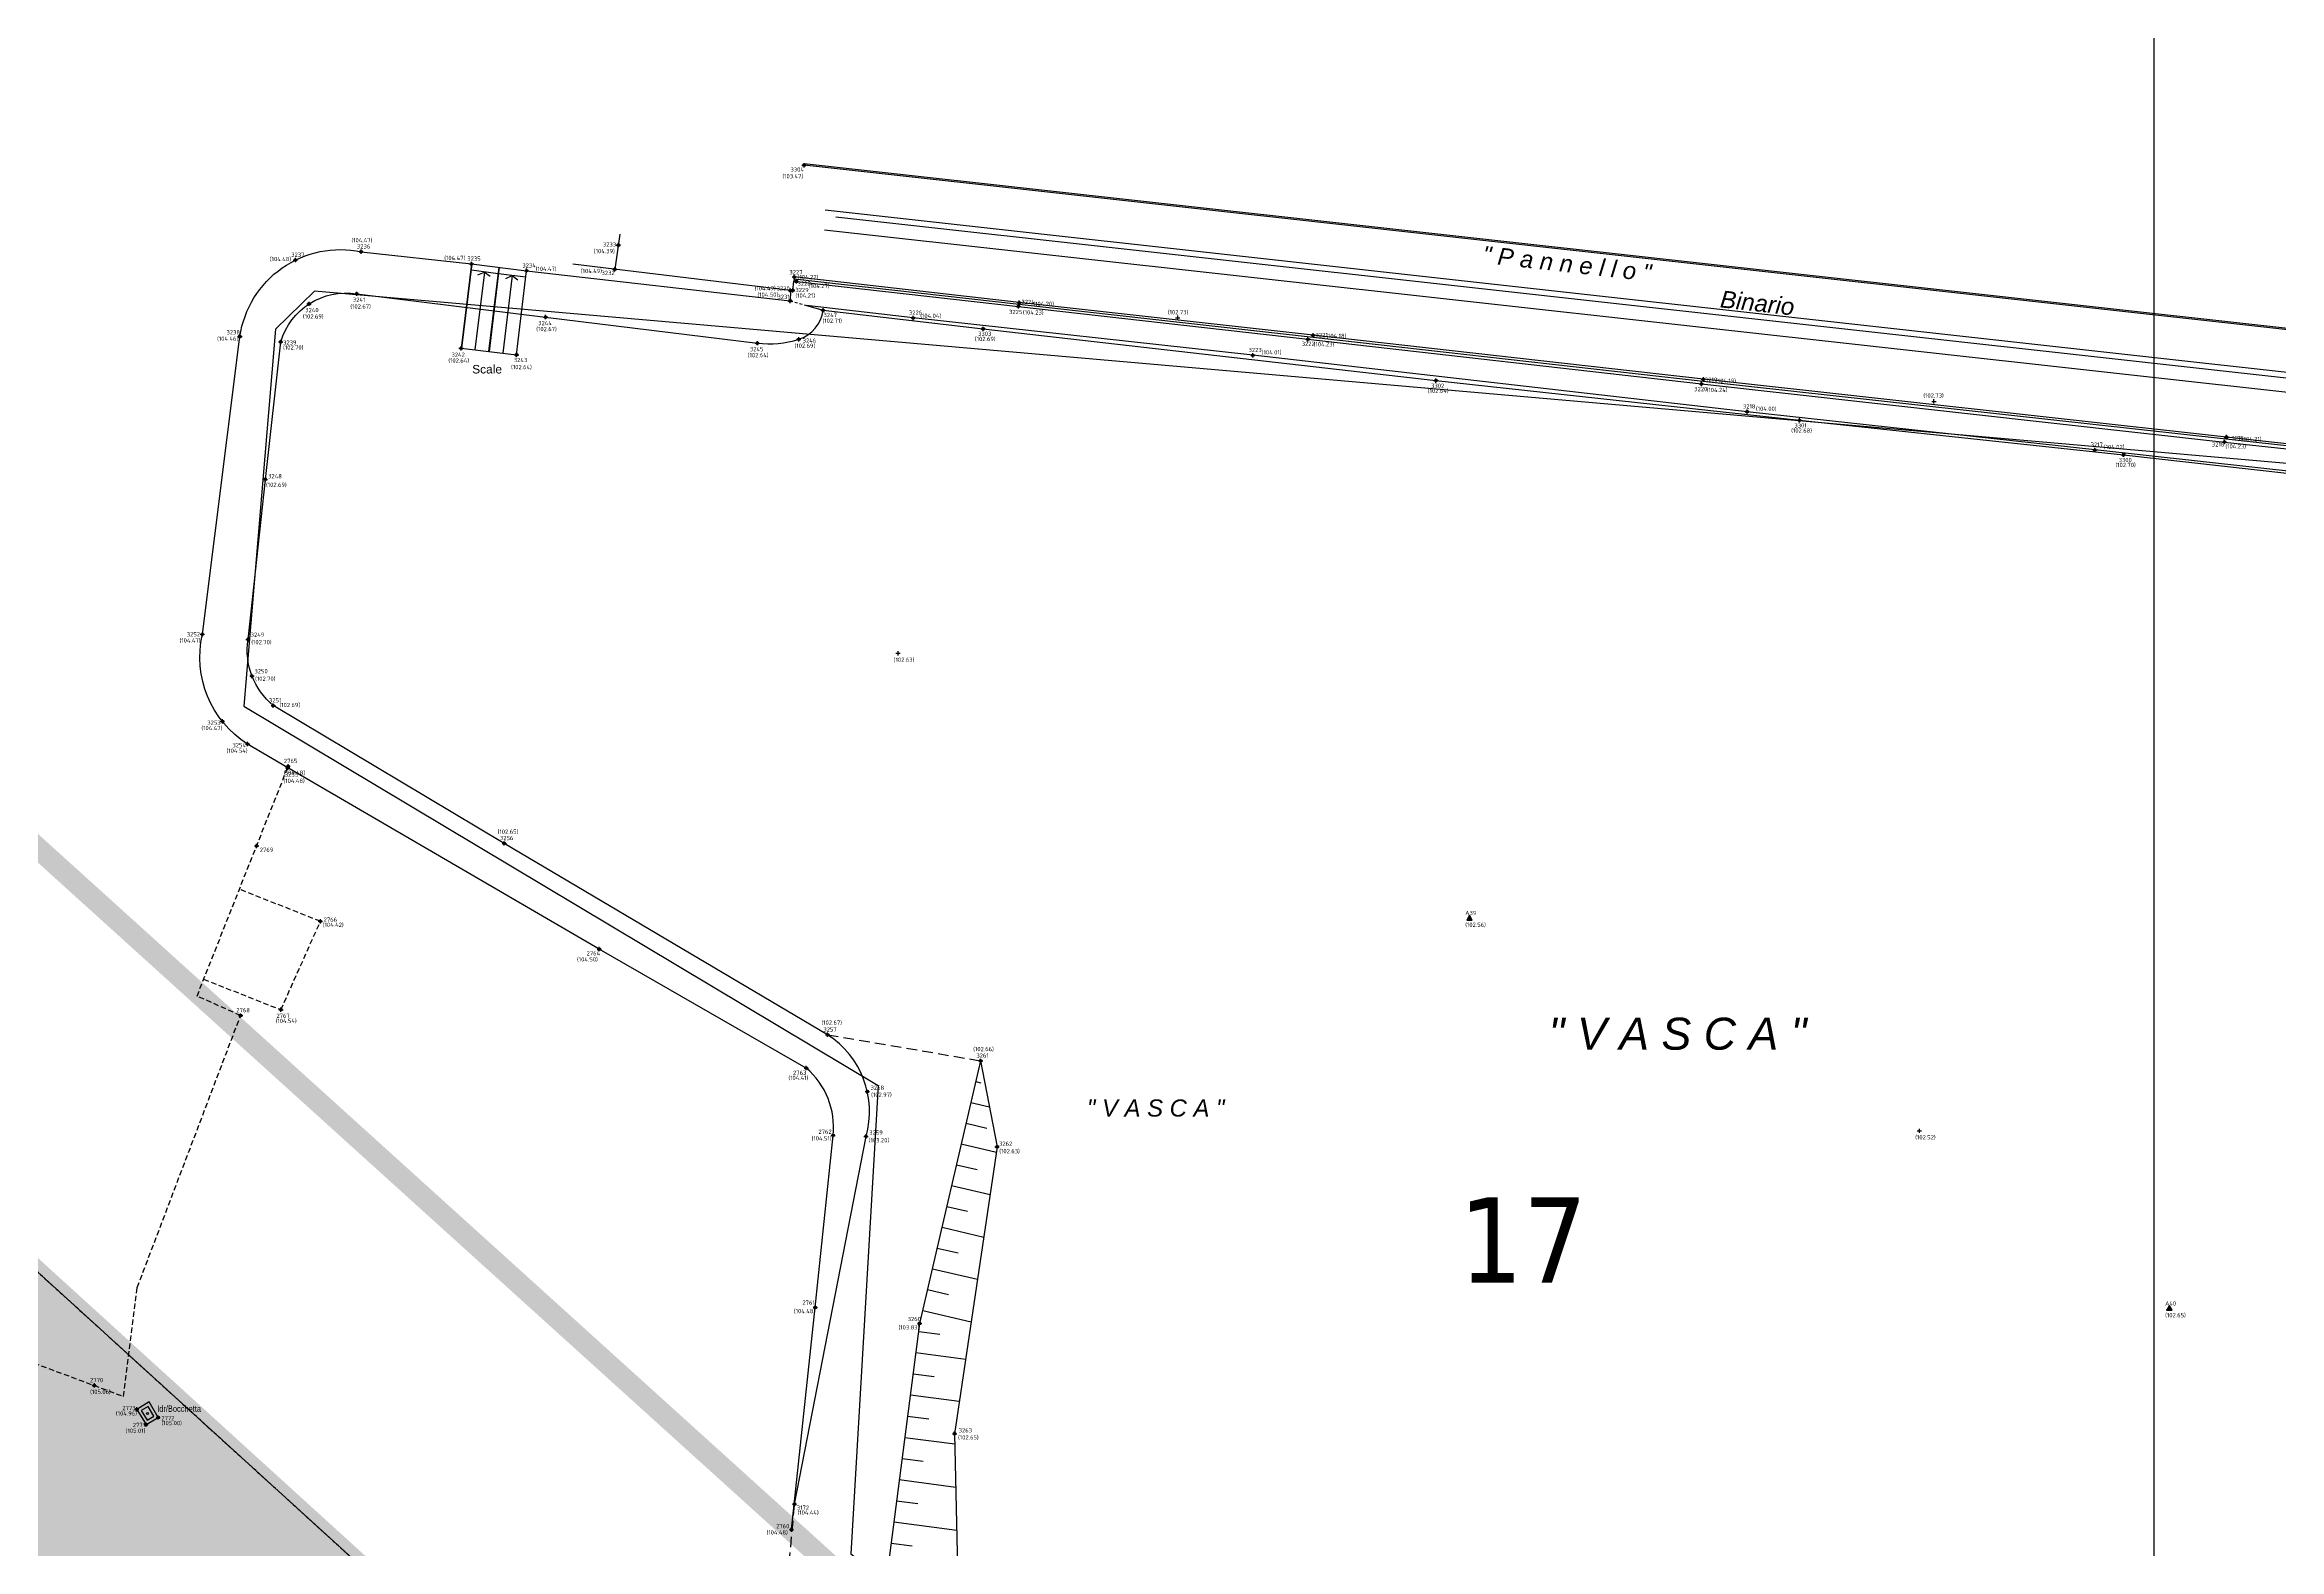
# Model space of a CAD drawing. Extents: x 9555 to 11275, y -8412 to -6382.
# Drawn here: x 10487.6 to 10592.2, y -7806.4 to -7736 of the extents above; entities that cross this region are included whole.
import ezdxf
from ezdxf.enums import TextEntityAlignment as Align

# ---------------------------------------------------------------- set-up
doc = ezdxf.new("R2010")
doc.units = 0
doc.header["$MEASUREMENT"] = 0
doc.header["$XCLIPFRAME"] = 2
doc.header["$PDMODE"] = 33
doc.header["$PDSIZE"] = 0.12
for name, pattern in [('DASHED', [0.75, 0.5, -0.25]), ('DASHEDX2', [1.5, 1, -0.5]), ('HIDDEN', [0.375, 0.25, -0.125]), ('HIDDEN2', [0.1875, 0.125, -0.0625]), ('PHANTOM2', [1.25, 0.625, -0.125, 0.125, -0.125, 0.125, -0.125]), ('TRATTEGGIATA', [0.75, 0.5, -0.25])]:
    doc.linetypes.add(name, pattern=pattern)
doc.layers.get('0').update_dxf_attribs({"color": 53, "lineweight": 50})
for name, color, linetype in [('01_PROG', 7, 'Continuous'), ('02_CAT', 7, 'Continuous'), ('Conf Lotti-Retino', 253, 'Continuous'), ('Conf Lotti_xLIMITE Comparto', 30, 'DASHEDX2'), ('GEI-Nome_P', 6, 'Continuous'), ('GEI-Punti', 7, 'Continuous'), ('Gei-Punti_3D', 3, 'Continuous'), ('GEI-Quote_P', 3, 'Continuous'), ('GEI-Simboli', 6, 'Continuous'), ('Immagine', 181, 'Continuous'), ('Ril-Muretto', 200, 'Continuous'), ('Ril-Struttura_cls', 4, 'Continuous'), ('Ril-struttura_Ferro', 4, 'Continuous'), ('Ril-Struttura_Scale', 4, 'Continuous'), ('Ril-struttura_scenografia', 7, 'HIDDEN'), ('Ril-Tomb_Idrante', 5, 'Continuous'), ('Ril-Vasca', 6, 'Continuous'), ('Ril_PQ1-Ciglio', 72, 'Continuous'), ('Ril_PQ1-Piede', 74, 'Continuous'), ('Ril_PQ1-Scarpate', 65, 'Continuous')]:
    doc.layers.add(name, color=color, linetype=linetype)
for name, color, linetype, lineweight in [('Conf Lotti', 2, 'PHANTOM2', 30), ('Fgl.958_Estratto', 190, 'Continuous', 30), ('Fr03 Fgl. 958', 160, 'Continuous', 30), ('Ril-Struttura_Vasca', 6, 'Continuous', 50), ('x Area Rilievo', 1, 'Continuous', 15)]:
    doc.layers.add(name, color=color, linetype=linetype, lineweight=lineweight)
doc.styles.add('Arial', font='arial.ttf')
doc.styles.add('ArialCorsivo', font='ariali.ttf')
doc.styles.add('HELVLA', font='helvl', dxfattribs={"width": 0.8})
doc.styles.get("Standard").update_dxf_attribs({"font": 'isocp.shx'})
doc.styles.add('Tahoma', font='tahoma.ttf')
picture_1 = doc.add_image_def('image1.png', size_in_pixel=(3510, 4950))
picture_2 = doc.add_image_def('image3.png', size_in_pixel=(3510, 4950))

# ---------------------------------------------------------------- blocks, each defined once
blk = doc.blocks.new('20043-1_Prog-Confini')
at = {"layer": 'Conf Lotti-Retino'}
h = blk.add_hatch(color=256, dxfattribs=at)
h.paths.add_polyline_path([(10440.9, -7860.83), (10481.59, -7897.83), (10443.96, -7939.22), (10455.05, -7949.31), (10501.48, -7898.27), (10547.19, -7848), (10411.97, -7725.03), (10340.58, -7745.23), (10225.51, -7871.76), (10219.57, -7866.35), (10165.52, -7925.78), (10195.69, -7953.18), (10249.91, -8002.48), (10270.62, -8021.32), (10278.9, -8012.22), (10188.64, -7930.14), (10307.73, -7799.19), (10366.91, -7853.01), (10397.98, -7881.27), (10388.56, -7891.63), (10401.88, -7903.74)])
h.paths.add_polyline_path([(10406.06, -7872.39), (10374.99, -7844.14), (10315.8, -7790.31), (10347.15, -7755.84), (10408.83, -7738.39), (10442.94, -7769.41), (10528.02, -7846.79), (10491.69, -7886.74), (10437.68, -7837.62)], flags=16)
at = {"layer": 'Conf Lotti'}
blk.add_line((10547.19, -7848), (10411.97, -7725.03), dxfattribs=at)
at = {"layer": 'Conf Lotti_xLIMITE Comparto', "const_width": 1}
blk.add_lwpolyline([(10220.16, -8076.81), (10388.56, -7891.63), (10442.57, -7940.74), (10443.96, -7939.22), (10542.72, -8029.04), (10562.91, -8006.85), (10508.9, -7957.73), (10535.14, -7928.88), (10501.48, -7898.27), (10547.19, -7848), (10411.97, -7725.03), (10340.58, -7745.23), (10225.51, -7871.76), (10219.57, -7866.35), (10165.52, -7925.78), (10195.69, -7953.18), (10145.19, -8008.63)], close=True, dxfattribs=at)
blk = doc.blocks.new('-Fgl. 957D Estratto Foglio Intero_PostFR1')
at = {"layer": 'Immagine'}
image = blk.add_image(picture_1, insert=(10047.11, -8052.47), size_in_units=(594.32, 838.15), rotation=0.00162, dxfattribs=at)
image.set_boundary_path([(307.5, 335.18), (3170.12, 4586.92)])
image.dxf.flags = 15
blk = doc.blocks.new('-Fgl. 958 Estratto Foglio Intero_PostFR3')
at = {"layer": 'Immagine'}
image = blk.add_image(picture_2, insert=(9716.79, -8308.18), size_in_units=(1485.81, 2095.38), rotation=-0.00104, dxfattribs=at)
image.set_boundary_path([(486.986, 415.044), (2987.88, 4584.843)])
image.dxf.flags = 15
blk = doc.blocks.new('- Fogli_Unione (Estratti_20043_SpostatoComeAll.957E_SuRIL_PostFR1-FR2-FR3 (2021-02-08)')
for name in ['-Fgl. 958 Estratto Foglio Intero_PostFR3', '-Fgl. 957D Estratto Foglio Intero_PostFR1']:
    blk.add_blockref(name, (0, 0))
blk = doc.blocks.new('2493-1_PostFRAZ')
at = {"layer": 'Fgl.958_Estratto'}
blk.add_lwpolyline([(10498.36, -7749.32), (10496.88, -7766.97), (10526.6, -7784.73), (10525.32, -7806.66), (10527.93, -7808.67), (10544.62, -7810.44), (10546.09, -7811.89), (10547.6, -7820.05), (10563.74, -7821.49), (10566.63, -7813.86), (10628.19, -7820.64), (10631.22, -7818.88), (10633.92, -7798.69), (10604.36, -7780.07), (10606.36, -7756.81), (10500.19, -7747.53)], close=True, dxfattribs=at)
at = {"layer": 'Fr03 Fgl. 958'}
blk.add_lwpolyline([(10522.79, -7825.81), (10439.14, -7749.74)], dxfattribs=at)
at = {"layer": '02_CAT'}
blk.add_blockref('- Fogli_Unione (Estratti_20043_SpostatoComeAll.957E_SuRIL_PostFR1-FR2-FR3 (2021-02-08)', (2.4, 6.76), dxfattribs=at)
at = {"layer": 'Fgl.958_Estratto', "style": 'Tahoma'}
blk.add_text('17', height=4, dxfattribs=at).set_placement((10553.81, -7793.96))

msp = doc.modelspace()

# ---------------------------------------------------------------- linework, layer by layer
at = {"layer": 'GEI-Punti', "lineweight": 30}
for points in [[(10554.3, -7776.75), (10554.17, -7776.98), (10554.43, -7776.98)], [(10587.09, -7795.03), (10586.96, -7795.25), (10587.22, -7795.25)]]:
    msp.add_lwpolyline(points, close=True, dxfattribs=at)
at = {"layer": 'GEI-Punti'}
for p in [(10523.13, -7741.64), (10502.38, -7745.69), (10514.43, -7745.38), (10499.3, -7746.08), (10507.55, -7746.26), (10510.13, -7746.58), (10514.26, -7746.51), (10502.17, -7747.66), (10522.49, -7747.51), (10522.6, -7747.5), (10522.67, -7746.87), (10522.77, -7747.08), (10499.94, -7748.13), (10511.02, -7748.75), (10522.48, -7747.99), (10524.02, -7748.43), (10528.24, -7748.79), (10533.17, -7748.25), (10533.21, -7748.07), (10496.7, -7749.66), (10498.61, -7749.91), (10522.88, -7749.79), (10531.52, -7749.3), (10546.73, -7749.79), (10546.98, -7749.6), (10507.06, -7750.21), (10509.66, -7750.52), (10520.94, -7749.97), (10544.15, -7750.54), (10552.73, -7751.72), (10565.17, -7751.88), (10565.26, -7751.66), (10567.31, -7753.18), (10569.76, -7753.58), (10583.6, -7754.97), (10589.67, -7754.6), (10589.76, -7754.37), (10584.94, -7755.2), (10497.89, -7756.35), (10494.94, -7763.6), (10497.08, -7763.84), (10497.26, -7765.55), (10495.88, -7767.68), (10498.26, -7766.94), (10497.06, -7768.74), (10498.96, -7769.78), (10498.94, -7769.86), (10497.48, -7773.51), (10509.08, -7773.39), (10500.47, -7777.04), (10554.3, -7776.9), (10513.53, -7778.34), (10498.62, -7781.18), (10496.73, -7781.45), (10496.73, -7781.45), (10524.23, -7782.35), (10523.23, -7783.91), (10531.4, -7783.57), (10526.09, -7785.01), (10524.49, -7787.06), (10526.03, -7787.11), (10532.17, -7787.6), (10523.65, -7795.12), (10528.54, -7795.87), (10587.09, -7795.18), (10489.88, -7798.77), (10491.87, -7799.89), (10492.3, -7800.6), (10492.87, -7800.27), (10530.18, -7801.03), (10522.68, -7804.33), (10522.54, -7805.52)]:
    msp.add_point(p, dxfattribs=at)
at = {"layer": 'Gei-Punti_3D'}
for p in [(10498.96, -7769.78, 104.48), (10489.88, -7798.77, 105.06), (10491.87, -7799.89, 104.96), (10492.3, -7800.6, 105.01), (10492.87, -7800.27, 105)]:
    msp.add_point(p, dxfattribs=at)
at = {"layer": 'GEI-Simboli'}
for p, q in [((10523.03, -7741.64), (10523.23, -7741.64)), ((10523.13, -7741.74), (10523.13, -7741.54)), ((10502.38, -7745.79), (10502.38, -7745.59)), ((10514.33, -7745.38), (10514.53, -7745.38)), ((10514.43, -7745.48), (10514.43, -7745.28)), ((10499.2, -7746.08), (10499.4, -7746.08)), ((10499.3, -7746.18), (10499.3, -7745.98)), ((10502.28, -7745.69), (10502.48, -7745.69)), ((10507.45, -7746.26), (10507.65, -7746.26)), ((10507.55, -7746.36), (10507.55, -7746.16)), ((10510.03, -7746.58), (10510.23, -7746.58)), ((10510.13, -7746.68), (10510.13, -7746.48)), ((10514.16, -7746.51), (10514.36, -7746.51)), ((10514.26, -7746.61), (10514.26, -7746.41)), ((10502.07, -7747.66), (10502.27, -7747.66)), ((10502.17, -7747.76), (10502.17, -7747.56)), ((10522.39, -7747.51), (10522.59, -7747.51)), ((10522.49, -7747.61), (10522.49, -7747.41)), ((10522.5, -7747.5), (10522.7, -7747.5)), ((10522.57, -7746.87), (10522.77, -7746.87)), ((10522.6, -7747.6), (10522.6, -7747.4)), ((10522.67, -7746.97), (10522.67, -7746.77)), ((10522.67, -7747.08), (10522.87, -7747.08)), ((10522.77, -7747.18), (10522.77, -7746.98)), ((10499.84, -7748.13), (10500.04, -7748.13)), ((10499.94, -7748.23), (10499.94, -7748.03)), ((10510.92, -7748.75), (10511.12, -7748.75)), ((10511.02, -7748.85), (10511.02, -7748.65)), ((10522.38, -7747.99), (10522.58, -7747.99)), ((10522.48, -7748.09), (10522.48, -7747.89)), ((10523.92, -7748.43), (10524.12, -7748.43)), ((10524.02, -7748.53), (10524.02, -7748.33)), ((10528.14, -7748.79), (10528.34, -7748.79)), ((10528.24, -7748.89), (10528.24, -7748.69)), ((10533.07, -7748.25), (10533.27, -7748.25)), ((10533.11, -7748.07), (10533.31, -7748.07)), ((10533.17, -7748.35), (10533.17, -7748.15)), ((10533.21, -7748.17), (10533.21, -7747.97)), ((10496.6, -7749.66), (10496.8, -7749.66)), ((10496.7, -7749.76), (10496.7, -7749.56)), ((10498.61, -7750.01), (10498.61, -7749.81)), ((10522.78, -7749.79), (10522.98, -7749.79)), ((10522.88, -7749.89), (10522.88, -7749.69)), ((10531.42, -7749.3), (10531.62, -7749.3)), ((10531.52, -7749.4), (10531.52, -7749.2)), ((10546.63, -7749.79), (10546.83, -7749.79)), ((10546.73, -7749.89), (10546.73, -7749.69)), ((10546.88, -7749.6), (10547.08, -7749.6)), ((10546.98, -7749.7), (10546.98, -7749.5)), ((10498.51, -7749.91), (10498.71, -7749.91)), ((10506.96, -7750.21), (10507.16, -7750.21)), ((10507.06, -7750.31), (10507.06, -7750.11)), ((10509.56, -7750.52), (10509.76, -7750.52)), ((10509.66, -7750.62), (10509.66, -7750.42)), ((10520.84, -7749.97), (10521.04, -7749.97)), ((10520.94, -7750.07), (10520.94, -7749.87)), ((10544.05, -7750.54), (10544.25, -7750.54)), ((10544.15, -7750.64), (10544.15, -7750.44)), ((10552.63, -7751.72), (10552.83, -7751.72)), ((10552.73, -7751.82), (10552.73, -7751.62)), ((10565.07, -7751.88), (10565.27, -7751.88)), ((10565.16, -7751.66), (10565.36, -7751.66)), ((10565.17, -7751.98), (10565.17, -7751.78)), ((10565.26, -7751.76), (10565.26, -7751.56)), ((10567.21, -7753.18), (10567.41, -7753.18)), ((10567.31, -7753.28), (10567.31, -7753.08)), ((10569.66, -7753.58), (10569.86, -7753.58)), ((10569.76, -7753.68), (10569.76, -7753.48)), ((10583.5, -7754.97), (10583.7, -7754.97)), ((10583.6, -7755.07), (10583.6, -7754.87)), ((10589.57, -7754.6), (10589.77, -7754.6)), ((10589.66, -7754.37), (10589.86, -7754.37)), ((10589.67, -7754.7), (10589.67, -7754.5)), ((10589.76, -7754.47), (10589.76, -7754.27)), ((10584.84, -7755.2), (10585.04, -7755.2)), ((10584.94, -7755.3), (10584.94, -7755.1)), ((10497.79, -7756.35), (10497.99, -7756.35)), ((10497.89, -7756.45), (10497.89, -7756.25)), ((10494.84, -7763.6), (10495.04, -7763.6)), ((10494.94, -7763.7), (10494.94, -7763.5)), ((10496.98, -7763.84), (10497.18, -7763.84)), ((10497.08, -7763.94), (10497.08, -7763.74)), ((10527.43, -7764.49), (10527.63, -7764.49)), ((10527.53, -7764.59), (10527.53, -7764.39)), ((10497.16, -7765.55), (10497.36, -7765.55)), ((10497.26, -7765.65), (10497.26, -7765.45)), ((10495.88, -7767.78), (10495.88, -7767.58)), ((10498.16, -7766.94), (10498.36, -7766.94)), ((10498.26, -7767.04), (10498.26, -7766.84)), ((10495.78, -7767.68), (10495.98, -7767.68)), ((10497.06, -7768.84), (10497.06, -7768.64)), ((10496.96, -7768.74), (10497.16, -7768.74)), ((10498.96, -7769.88), (10498.96, -7769.68)), ((10498.84, -7769.86), (10499.04, -7769.86)), ((10498.86, -7769.78), (10499.06, -7769.78)), ((10498.94, -7769.96), (10498.94, -7769.76)), ((10497.38, -7773.51), (10497.58, -7773.51)), ((10497.48, -7773.61), (10497.48, -7773.41)), ((10508.98, -7773.39), (10509.18, -7773.39)), ((10509.08, -7773.49), (10509.08, -7773.29)), ((10500.37, -7777.04), (10500.57, -7777.04)), ((10500.47, -7777.14), (10500.47, -7776.94)), ((10554.2, -7776.9), (10554.4, -7776.9)), ((10554.3, -7777), (10554.3, -7776.8)), ((10513.43, -7778.34), (10513.63, -7778.34)), ((10513.53, -7778.44), (10513.53, -7778.24)), ((10498.52, -7781.18), (10498.72, -7781.18)), ((10498.62, -7781.28), (10498.62, -7781.08)), ((10496.63, -7781.45), (10496.83, -7781.45)), ((10496.63, -7781.45), (10496.83, -7781.45)), ((10496.73, -7781.55), (10496.73, -7781.35)), ((10496.73, -7781.55), (10496.73, -7781.35)), ((10524.23, -7782.45), (10524.23, -7782.25)), ((10524.13, -7782.35), (10524.33, -7782.35)), ((10523.13, -7783.91), (10523.33, -7783.91)), ((10523.23, -7784.01), (10523.23, -7783.81)), ((10531.3, -7783.57), (10531.5, -7783.57)), ((10531.4, -7783.67), (10531.4, -7783.47)), ((10525.99, -7785.01), (10526.19, -7785.01)), ((10526.09, -7785.11), (10526.09, -7784.91)), ((10524.39, -7787.06), (10524.59, -7787.06)), ((10524.49, -7787.16), (10524.49, -7786.96)), ((10525.93, -7787.11), (10526.13, -7787.11)), ((10526.03, -7787.21), (10526.03, -7787.01)), ((10532.17, -7787.7), (10532.17, -7787.5)), ((10575.28, -7786.85), (10575.48, -7786.85)), ((10575.38, -7786.95), (10575.38, -7786.75)), ((10532.07, -7787.6), (10532.27, -7787.6)), ((10523.55, -7795.12), (10523.75, -7795.12)), ((10523.65, -7795.22), (10523.65, -7795.02)), ((10528.44, -7795.87), (10528.64, -7795.87)), ((10528.54, -7795.97), (10528.54, -7795.77)), ((10586.99, -7795.18), (10587.19, -7795.18)), ((10587.09, -7795.28), (10587.09, -7795.08)), ((10489.78, -7798.77), (10489.98, -7798.77)), ((10489.88, -7798.87), (10489.88, -7798.67)), ((10491.77, -7799.89), (10491.97, -7799.89)), ((10491.87, -7799.99), (10491.87, -7799.79)), ((10492.2, -7800.6), (10492.4, -7800.6)), ((10492.3, -7800.7), (10492.3, -7800.5)), ((10492.77, -7800.27), (10492.97, -7800.27)), ((10492.87, -7800.37), (10492.87, -7800.17)), ((10530.08, -7801.03), (10530.28, -7801.03)), ((10530.18, -7801.13), (10530.18, -7800.93)), ((10522.68, -7804.43), (10522.68, -7804.23)), ((10522.58, -7804.33), (10522.78, -7804.33)), ((10522.44, -7805.52), (10522.64, -7805.52)), ((10522.54, -7805.62), (10522.54, -7805.42))]:
    msp.add_line(p, q, dxfattribs=at)
at = {"layer": 'GEI-Simboli', "color": 104}
for p, q in [((10540.53, -7748.78), (10540.73, -7748.78)), ((10540.63, -7748.88), (10540.63, -7748.68)), ((10575.96, -7752.7), (10576.16, -7752.7)), ((10576.06, -7752.8), (10576.06, -7752.6))]:
    msp.add_line(p, q, dxfattribs=at)
at = {"layer": 'Ril-Muretto'}
for points in [[(10491.87, -7799.89), (10492.3, -7800.6), (10492.87, -7800.27), (10492.45, -7799.54)], [(10492.08, -7799.94), (10492.35, -7800.4), (10492.67, -7800.21), (10492.4, -7799.75)]]:
    msp.add_lwpolyline(points, close=True, dxfattribs=at)
at = {"layer": 'Ril-Struttura_cls'}
msp.add_line((10602.63, -7753.39), (10524.09, -7744.68), dxfattribs=at)
msp.add_lwpolyline([(10514.5, -7744.86), (10514.26, -7746.51)], dxfattribs=at)
at = {"layer": 'Ril-struttura_Ferro', "color": 7}
for p, q in [((10602.75, -7750.4), (10523.13, -7741.57)), ((10602.74, -7750.47), (10523.13, -7741.64))]:
    msp.add_line(p, q, dxfattribs=at)
at = {"layer": 'Ril-struttura_Ferro'}
msp.add_lwpolyline([(10524.61, -7744.05), (10602.7, -7752.71), (10602.73, -7752.46), (10524.11, -7743.74)], dxfattribs=at)
at = {"layer": 'Ril-Struttura_Scale'}
for p, q in [((10508.79, -7746.72), (10507.54, -7746.56)), ((10510.07, -7746.88), (10508.81, -7746.72))]:
    msp.add_line(p, q, dxfattribs=at)
for points in [[(10507.55, -7746.26), (10507.06, -7750.21), (10509.66, -7750.52), (10510.13, -7746.58)], [(10507.57, -7746.26), (10507.08, -7750.21)], [(10508.83, -7746.42), (10508.35, -7750.36)], [(10508.85, -7746.42), (10508.37, -7750.36)], [(10510.11, -7746.58), (10509.64, -7750.51)]]:
    msp.add_lwpolyline(points, dxfattribs=at)
at = {"layer": 'Ril-Struttura_Scale', "color": 8}
for points in [[(10508.15, -7746.64), (10507.71, -7750.29)], [(10509.45, -7746.8), (10509.01, -7750.44)]]:
    msp.add_lwpolyline(points, dxfattribs=at)
at = {"layer": 'Ril-Struttura_Scale', "color": 7}
for points in [[(10507.84, -7746.77), (10508.15, -7746.64), (10508.42, -7746.84)], [(10509.15, -7746.94), (10509.45, -7746.8), (10509.72, -7747.01)]]:
    msp.add_lwpolyline(points, dxfattribs=at)
at = {"layer": 'Ril-struttura_scenografia'}
for points in [[(10476.71, -7800.54), (10481.82, -7794.87), (10484.23, -7796.67), (10491.24, -7799.28), (10491.89, -7794.18), (10496.73, -7781.45), (10494.69, -7780.54), (10498.96, -7769.78)], [(10495, -7779.75), (10498.62, -7781.18), (10500.47, -7777.04), (10496.67, -7775.54)]]:
    msp.add_lwpolyline(points, dxfattribs=at)
at = {"layer": 'Ril-Tomb_Idrante', "color": 4}
msp.add_circle((10492.37, -7800.08), 0.05, dxfattribs=at)
at = {"layer": 'Ril-Vasca'}
for p, q in [((10522.6, -7747.5), (10522.49, -7747.51)), ((10528.24, -7748.79), (10523.24, -7748.21))]:
    msp.add_line(p, q, dxfattribs=at)
at = {"layer": 'Ril-Vasca', "color": 4}
for p, q in [((10522.66, -7746.97), (10522.65, -7747.07)), ((10523.24, -7748.21), (10524.02, -7748.43))]:
    msp.add_line(p, q, dxfattribs=at)
at = {"layer": 'Ril-Vasca', "color": 4, "linetype": 'HIDDEN2'}
msp.add_line((10522.48, -7747.99), (10523.24, -7748.21), dxfattribs=at)
at = {"layer": 'Ril-Vasca'}
msp.add_lwpolyline([(10522.54, -7805.52), (10523.65, -7795.12), (10524.49, -7787.06, 0.246746), (10523.23, -7783.91), (10513.53, -7778.34), (10498.94, -7769.86), (10497.06, -7768.74, -0.316595), (10494.94, -7763.6), (10496.7, -7749.66, -0.432598), (10502.38, -7745.69), (10507.55, -7746.26), (10510.13, -7746.58), (10522.48, -7747.99)], format="xyb", dxfattribs=at)
for points in [[(10522.49, -7747.51), (10512.3, -7746.27)], [(10522.49, -7747.51), (10522.48, -7747.99)], [(10522.6, -7747.5), (10522.65, -7747.07), (10533.17, -7748.25), (10546.73, -7749.79), (10565.17, -7751.88), (10589.67, -7754.6), (10603.7, -7756.11)], [(10522.66, -7746.97), (10522.67, -7746.87)], [(10604.26, -7756.03), (10603.72, -7756.01), (10589.75, -7754.47), (10565.25, -7751.76), (10546.97, -7749.7), (10533.2, -7748.16), (10522.66, -7746.97)], [(10604.27, -7755.93), (10603.73, -7755.91), (10589.76, -7754.37), (10565.26, -7751.66), (10546.98, -7749.6), (10533.21, -7748.07), (10522.67, -7746.87)], [(10603.11, -7757.12), (10583.6, -7754.97), (10567.31, -7753.18), (10544.15, -7750.54), (10528.24, -7748.79)]]:
    msp.add_lwpolyline(points, dxfattribs=at)
at = {"layer": 'Ril-Vasca', "color": 4}
msp.add_lwpolyline([(10522.68, -7804.33), (10526.03, -7787.11, 0.330804), (10524.23, -7782.35), (10509.08, -7773.39), (10498.26, -7766.94, -0.262834), (10497.08, -7763.84), (10497.89, -7756.35), (10498.61, -7749.91, -0.376295), (10502.17, -7747.66), (10511.02, -7748.75), (10520.94, -7749.97, 0.108457), (10522.88, -7749.79, 0.288451), (10524.02, -7748.43), (10531.52, -7749.3), (10552.73, -7751.72), (10569.76, -7753.58), (10584.94, -7755.2), (10601.91, -7757.1, -0.21245)], format="xyb", dxfattribs=at)
at = {"layer": 'Ril_PQ1-Ciglio'}
msp.add_lwpolyline([(10531.4, -7783.57), (10528.54, -7795.87), (10526.83, -7809.03)], dxfattribs=at)
at = {"layer": 'Ril_PQ1-Ciglio', "linetype": 'DASHED'}
msp.add_lwpolyline([(10526.83, -7809.03), (10522.3, -7808.59), (10522.68, -7804.33)], dxfattribs=at)
at = {"layer": 'Ril_PQ1-Piede', "linetype": 'DASHED'}
msp.add_line((10524.23, -7782.35), (10531.4, -7783.57), dxfattribs=at)
at = {"layer": 'Ril_PQ1-Piede'}
msp.add_lwpolyline([(10531.4, -7783.57), (10532.17, -7787.6), (10530.18, -7801.03), (10530.32, -7807.29)], dxfattribs=at)
at = {"layer": 'Ril_PQ1-Scarpate'}
for p, q in [((10531.17, -7784.54), (10531.41, -7784.6)), ((10530.72, -7786.49), (10531.69, -7786.72)), ((10530.94, -7785.52), (10531.81, -7785.72)), ((10530.49, -7787.46), (10532.14, -7787.85)), ((10530.27, -7788.44), (10531.24, -7788.66)), ((10530.04, -7789.41), (10531.84, -7789.83)), ((10529.82, -7790.39), (10530.79, -7790.61)), ((10529.59, -7791.36), (10531.55, -7791.82)), ((10529.36, -7792.34), (10530.34, -7792.56)), ((10529.14, -7793.31), (10531.25, -7793.8)), ((10528.91, -7794.28), (10529.89, -7794.51)), ((10528.69, -7795.26), (10530.96, -7795.79)), ((10528.5, -7796.24), (10529.49, -7796.37)), ((10528.37, -7797.23), (10530.7, -7797.54)), ((10528.24, -7798.22), (10529.23, -7798.35)), ((10528.11, -7799.21), (10530.4, -7799.51)), ((10527.98, -7800.21), (10528.97, -7800.33)), ((10527.72, -7802.19), (10528.71, -7802.32)), ((10527.85, -7801.2), (10530.19, -7801.5)), ((10527.59, -7803.18), (10530.24, -7803.53)), ((10527.46, -7804.17), (10528.45, -7804.3)), ((10527.33, -7805.16), (10530.28, -7805.55)), ((10527.2, -7806.15), (10528.19, -7806.28))]:
    msp.add_line(p, q, dxfattribs=at)
at = {"layer": 'x Area Rilievo', "linetype": 'TRATTEGGIATA', "lineweight": 0, "ltscale": 10, "const_width": 1}
msp.add_lwpolyline([(10561.07, -7840.39), (10415.95, -7709.15), (10326.96, -7738.79), (10289, -7748.93), (10283.89, -7766.4), (10280.74, -7779.08), (10263.25, -7802.3), (10149.99, -7927.54), (10182.71, -7957.13), (10084.04, -8066.24), (10054.06, -8039.14), (10024.5, -8071.82), (10019.77, -8077.05), (10070.41, -8122.84), (10149.88, -8034.97), (10222.8, -8100.92), (10229.34, -8093.53), (10229.34, -8093.53), (10397.89, -7907.16), (10402.98, -7911.76), (10454.44, -7958.3)], close=True, dxfattribs=at)

# ---------------------------------------------------------------- block references
at = {"layer": '01_PROG'}
msp.add_blockref('20043-1_Prog-Confini', (0, 0), dxfattribs=at)
at = {"layer": '02_CAT'}
msp.add_blockref('2493-1_PostFRAZ', (0, 0), dxfattribs=at)

# ---------------------------------------------------------------- texts
at = {"layer": 'GEI-Nome_P'}
for s, p in [('3304', (10522.49, -7741.94)), ('3236', (10502.18, -7745.54)), ('3233', (10513.7, -7745.45)), ('3237', (10499.1, -7745.93)), ('3235', (10507.35, -7746.11)), ('3234', (10509.93, -7746.43)), ('3232', (10513.64, -7746.78)), ('3227', (10522.44, -7746.75)), ('3230', (10521.84, -7747.51)), ('3231', (10521.88, -7747.9)), ('3229', (10522.72, -7747.58)), ('3228', (10522.82, -7747.28)), ('3240', (10499.76, -7748.52)), ('3241', (10501.99, -7748.04)), ('3247', (10524.04, -7748.75)), ('3226', (10528.04, -7748.64)), ('3225', (10532.73, -7748.61)), ('3224', (10533.31, -7748.14)), ('3238', (10496.07, -7749.56)), ('3239', (10498.72, -7750.04)), ('3244', (10510.67, -7749.13)), ('3246', (10523.06, -7749.95)), ('3303', (10531.28, -7749.63)), ('3221', (10547.09, -7749.69)), ('3242', (10506.61, -7750.61)), ('3243', (10509.53, -7750.86)), ('3245', (10520.59, -7750.35)), ('3223', (10543.95, -7750.39)), ('3222', (10546.44, -7750.1)), ('3302', (10552.5, -7752.06)), ('3219', (10565.33, -7751.78)), ('3220', (10564.83, -7752.22)), ('3218', (10567.11, -7753.03)), ('3301', (10569.52, -7753.92)), ('3217', (10583.4, -7754.82)), ('3216', (10589.08, -7754.81)), ('3215', (10589.99, -7754.51)), ('3248', (10498.02, -7756.3)), ('3300', (10584.71, -7755.54)), ('3252', (10494.21, -7763.7)), ('3249', (10497.2, -7763.72)), ('3250', (10497.38, -7765.43)), ('3251', (10498.06, -7766.79)), ('3253', (10495.17, -7767.84)), ('3254', (10496.35, -7768.89)), ('2765', (10498.76, -7769.63)), ('3255', (10498.8, -7770.27)), ('2769', (10497.63, -7773.79)), ('3256', (10508.88, -7773.24)), ('2766', (10500.62, -7777.06)), ('A39', (10554.1, -7776.75)), ('2764', (10512.94, -7778.64)), ('2768', (10496.53, -7781.3)), ('2768', (10496.53, -7781.3)), ('2767', (10498.41, -7781.56)), ('3257', (10524.03, -7782.2)), ('3261', (10531.2, -7783.42)), ('2763', (10522.61, -7784.23)), ('3258', (10526.24, -7784.93)), ('2762', (10523.8, -7786.99)), ('3259', (10526.18, -7787.03)), ('3262', (10532.26, -7787.55)), ('2761', (10523.05, -7794.99)), ('A40', (10586.89, -7795.03)), ('3260', (10527.98, -7795.76)), ('2770', (10489.68, -7798.62)), ('2773', (10491.19, -7799.93)), ('2771', (10491.68, -7800.72)), ('2772', (10493.02, -7800.4)), ('3263', (10530.37, -7800.97)), ('2760', (10521.82, -7805.46)), ('3172', (10522.79, -7804.59))]:
    msp.add_text(s, height=0.2, dxfattribs=at).set_placement(p)
at = {"layer": 'GEI-Quote_P'}
for s, p in [('(103.47)', (10522.11, -7742.25)), ('(104.47)', (10501.92, -7745.25)), ('(104.39)', (10513.28, -7745.76)), ('(104.48)', (10498.1, -7746.13)), ('(104.47)', (10506.27, -7746.08)), ('(104.47)', (10510.55, -7746.59)), ('(104.49)', (10512.67, -7746.69)), ('(104.49)', (10520.81, -7747.5)), ('(104.50)', (10520.94, -7747.8)), ('(104.21)', (10522.72, -7747.84)), ('(104.22)', (10522.83, -7746.98)), ('(104.27)', (10523.35, -7747.39)), ('(102.69)', (10499.65, -7748.82)), ('(102.67)', (10501.87, -7748.35)), ('(102.71)', (10523.99, -7749.02)), ('(104.04)', (10528.57, -7748.79)), ('(104.23)', (10533.38, -7748.63)), ('(104.20)', (10533.87, -7748.23)), ('(104.46)', (10495.63, -7749.86)), ('(102.67)', (10510.58, -7749.41)), ('(102.69)', (10531.13, -7749.87)), ('(104.18)', (10547.59, -7749.73)), ('(102.70)', (10498.72, -7750.27)), ('(102.64)', (10506.46, -7750.88)), ('(102.64)', (10520.49, -7750.63)), ('(102.69)', (10522.68, -7750.19)), ('(104.01)', (10544.57, -7750.5)), ('(104.23)', (10547, -7750.12)), ('(102.64)', (10509.4, -7751.19)), ('(104.19)', (10565.85, -7751.83)), ('(102.64)', (10552.35, -7752.3)), ('(104.24)', (10565.41, -7752.26)), ('(104.00)', (10567.72, -7753.14)), ('(102.68)', (10569.37, -7754.16)), ('(104.02)', (10584.02, -7754.93)), ('(104.23)', (10589.71, -7754.9)), ('(104.21)', (10590.48, -7754.56)), ('(102.70)', (10584.56, -7755.77)), ('(102.69)', (10497.92, -7756.7)), ('(104.47)', (10493.87, -7763.99)), ('(102.70)', (10497.23, -7764.07)), ('(102.63)', (10527.33, -7764.89)), ('(102.70)', (10497.41, -7765.78)), ('(102.69)', (10498.55, -7767.01)), ('(104.47)', (10494.89, -7768.09)), ('(104.54)', (10496.07, -7769.15)), ('(104.48)', (10498.74, -7770.56)), ('(104.48)', (10498.76, -7770.18)), ('(102.65)', (10508.77, -7772.94)), ('(104.42)', (10500.58, -7777.3)), ('(102.56)', (10554.1, -7777.3)), ('(104.50)', (10512.49, -7778.92)), ('(104.54)', (10498.37, -7781.8)), ('(102.67)', (10523.94, -7781.88)), ('(102.66)', (10531.05, -7783.12)), ('(104.41)', (10522.39, -7784.47)), ('(104.51)', (10523.48, -7787.3)), ('(102.52)', (10575.18, -7787.25)), ('(102.63)', (10532.27, -7787.9)), ('(104.48)', (10522.65, -7795.39)), ('(102.65)', (10586.89, -7795.58)), ('(105.06)', (10489.68, -7799.17)), ('(104.96)', (10490.89, -7800.18)), ('(105.01)', (10491.35, -7800.99)), ('(105.00)', (10493.02, -7800.63)), ('(102.65)', (10530.34, -7801.3)), ('(104.48)', (10521.37, -7805.75))]:
    msp.add_text(s, height=0.2, dxfattribs=at).set_placement(p)
at = {"layer": 'GEI-Quote_P', "color": 104}
for s, p in [('(102.73)', (10540.17, -7748.62)), ('(102.73)', (10575.56, -7752.52)), ('(102.97)', (10526.27, -7785.26)), ('(103.20)', (10526.16, -7787.39)), ('(103.83)', (10527.55, -7796.15)), ('(104.44)', (10522.82, -7804.82))]:
    msp.add_text(s, height=0.2, dxfattribs=at).set_placement(p)
at = {"layer": 'Ril-Struttura_cls', "color": 7, "style": 'ArialCorsivo'}
msp.add_text('" V A S C A "', height=0.8, dxfattribs=at).set_placement((10536.38, -7786.18))
at = {"layer": 'Ril-struttura_Ferro', "color": 7, "style": 'ArialCorsivo'}
msp.add_text('" P a n n e l l o "', height=0.8, rotation=353.6748, dxfattribs=at).set_placement((10558.87, -7746.23), align=Align.MIDDLE)
at = {"layer": 'Ril-struttura_Ferro', "style": 'ArialCorsivo'}
msp.add_text('Binario', height=0.8, rotation=353.6748, dxfattribs=at).set_placement((10567.79, -7748.07), align=Align.MIDDLE)
at = {"layer": 'Ril-Struttura_Scale', "color": 7, "style": 'Arial'}
msp.add_text('Scale', height=0.4, dxfattribs=at).set_placement((10507.58, -7751.39))
at = {"layer": 'Ril-Struttura_Vasca', "color": 7, "style": 'ArialCorsivo'}
msp.add_text('" V A S C A "', height=1.5, dxfattribs=at).set_placement((10564.05, -7782.3), align=Align.MIDDLE)
at = {"layer": 'Ril-Tomb_Idrante', "color": 4, "style": 'HELVLA', "width": 0.8}
msp.add_text('Idr/Bocchetta', height=0.3, dxfattribs=at).set_placement((10493.85, -7799.85), align=Align.MIDDLE)

doc.saveas('drawing.dxf')
